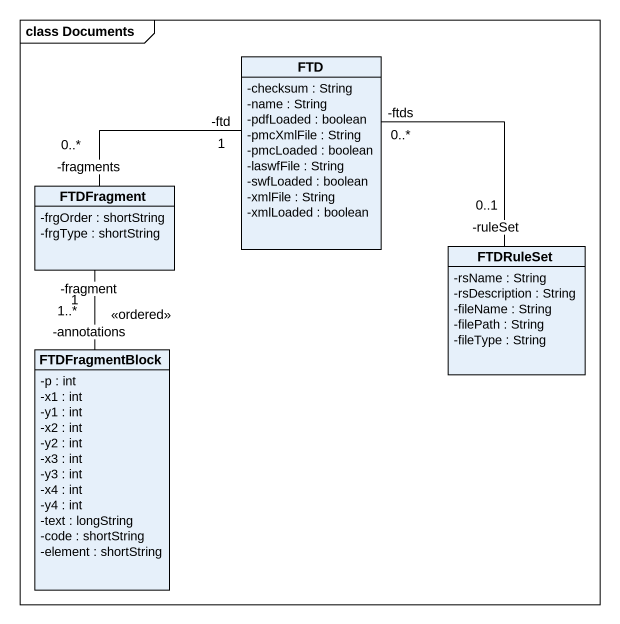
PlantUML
@startuml
mainframe class Documents
hide circle
hide empty members
skinparam classAttributeIconSize 0
class FTD {
  -checksum : String
  -name : String
  -pdfLoaded : boolean
  -pmcXmlFile : String
  -pmcLoaded : boolean
  -laswfFile : String
  -swfLoaded : boolean
  -xmlFile : String
  -xmlLoaded : boolean
}
class FTDFragment {
  -frgOrder : shortString
  -frgType : shortString
}
class FTDRuleSet {
  -rsName : String
  -rsDescription : String
  -fileName : String
  -filePath : String
  -fileType : String
}
class FTDFragmentBlock {
  -p : int
  -x1 : int
  -y1 : int
  -x2 : int
  -y2 : int
  -x3 : int
  -y3 : int
  -x4 : int
  -y4 : int
  -text : longString
  -code : shortString
  -element : shortString
}
FTD "-ftd\n1" -left- "-fragments\n0..*" FTDFragment
FTDRuleSet "-ruleSet\n0..1" -up- "-ftds\n0..*" FTD
FTDFragmentBlock "-annotations\n1..*" -up- "-fragment\n1" FTDFragment : <<ordered>>
@enduml
